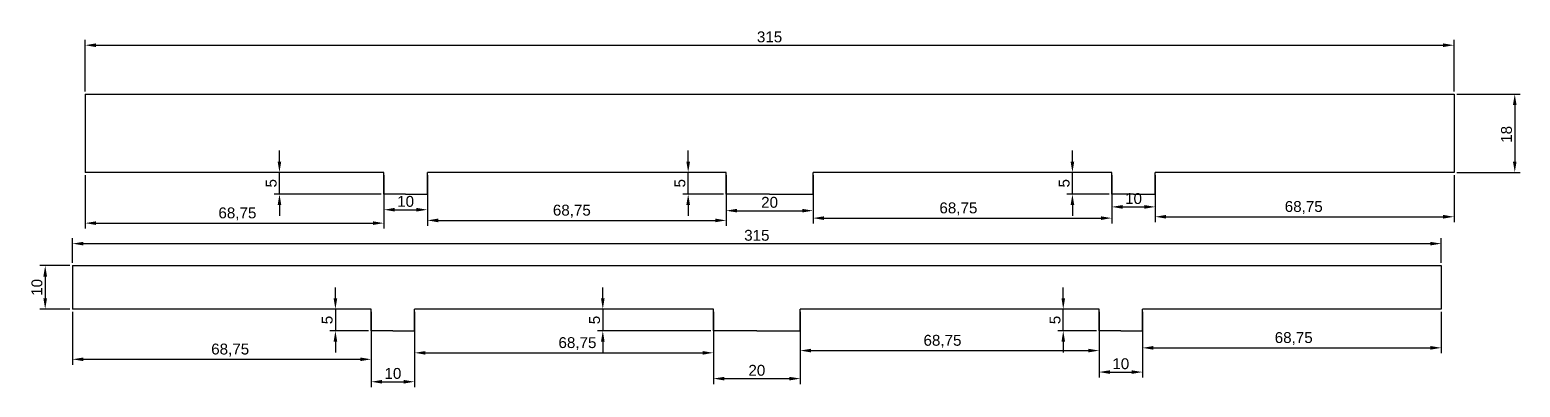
# Model space of a CAD drawing. Header units: millimetres. Extents: x 197 to 1084, y 73 to 191.
# Drawn here: x 740.8 to 1083.7, y 97.9 to 180.1 of the extents above; entities that cross this region are included whole.
import ezdxf

# ---------------------------------------------------------------- set-up
doc = ezdxf.new("R2010")
doc.units = ezdxf.units.MM
for name, color, linetype in [('标注', 140, 'Continuous'), ('矮侧面', 7, 'Continuous'), ('高侧面', 7, 'Continuous')]:
    doc.layers.add(name, color=color, linetype=linetype)
doc.styles.get("Standard").update_dxf_attribs({"font": 'arial.ttf'})
doc.dimstyles.new('ISO-25', dxfattribs={"dimtxt": 2.5, "dimasz": 2.5, "dimexe": 1.25, "dimexo": 0.625, "dimtad": 1, "dimtxsty": 'Standard', "dimcen": 2.5, "dimadec": 0, "dimazin": 0, "dimtfac": 1, "dimtmove": 0, "dimatfit": 3, "dimfxl": 1, "dimarcsym": 0})

# ---------------------------------------------------------------- blocks, each defined once
blk = doc.blocks.new('*D7')
at = {"layer": 'Defpoints', "color": 0, "transparency": 16777216}
for p in [(1068.52, 176.58), (753.52, 165.32), (1068.52, 165.32)]:
    blk.add_point(p, dxfattribs=at)
at = {"layer": '标注', "color": 0, "lineweight": -2, "transparency": 16777216}
for p, q in [((753.52, 165.95), (753.52, 177.83)), ((756.02, 176.58), (1066.02, 176.58)), ((1068.52, 165.95), (1068.52, 177.83))]:
    blk.add_line(p, q, dxfattribs=at)
at = {"layer": '标注', "color": 0, "transparency": 16777216}
for points in [[(756.02, 177), (756.02, 176.16), (753.52, 176.58)], [(1066.02, 177), (1066.02, 176.16), (1068.52, 176.58)]]:
    blk.add_solid(points, dxfattribs=at)
at = {"layer": '标注', "color": 0, "transparency": 16777216, "insert": (911.02, 178.48), "char_height": 2.5, "attachment_point": 5}
blk.add_mtext('315', dxfattribs=at)
blk = doc.blocks.new('*D8')
at = {"layer": 'Defpoints', "color": 0, "transparency": 16777216}
for p in [(1068.52, 165.32), (1068.52, 147.32), (1082.5, 147.32)]:
    blk.add_point(p, dxfattribs=at)
at = {"layer": '标注', "color": 0, "lineweight": -2, "transparency": 16777216}
for p, q in [((1069.14, 165.32), (1083.75, 165.32)), ((1082.5, 162.82), (1082.5, 149.82)), ((1069.14, 147.32), (1083.75, 147.32))]:
    blk.add_line(p, q, dxfattribs=at)
at = {"layer": '标注', "color": 0, "transparency": 16777216}
for points in [[(1082.08, 162.82), (1082.91, 162.82), (1082.5, 165.32)], [(1082.08, 149.82), (1082.91, 149.82), (1082.5, 147.32)]]:
    blk.add_solid(points, dxfattribs=at)
at = {"layer": '标注', "color": 0, "transparency": 16777216, "insert": (1080.6, 156.07), "char_height": 2.5, "attachment_point": 5, "rotation": 90}
blk.add_mtext('18', dxfattribs=at)
blk = doc.blocks.new('*D9')
at = {"layer": 'Defpoints', "color": 0, "transparency": 16777216}
for p in [(1065.59, 130.93), (750.59, 125.86), (1065.59, 125.86)]:
    blk.add_point(p, dxfattribs=at)
at = {"layer": '标注', "color": 0, "lineweight": -2, "transparency": 16777216}
for p, q in [((750.59, 126.48), (750.59, 132.18)), ((753.09, 130.93), (1063.09, 130.93)), ((1065.59, 126.48), (1065.59, 132.18))]:
    blk.add_line(p, q, dxfattribs=at)
at = {"layer": '标注', "color": 0, "transparency": 16777216}
for points in [[(753.09, 131.34), (753.09, 130.51), (750.59, 130.93)], [(1063.09, 131.34), (1063.09, 130.51), (1065.59, 130.93)]]:
    blk.add_solid(points, dxfattribs=at)
at = {"layer": '标注', "color": 0, "transparency": 16777216, "insert": (908.09, 132.83), "char_height": 2.5, "attachment_point": 5}
blk.add_mtext('315', dxfattribs=at)
blk = doc.blocks.new('*D10')
at = {"layer": 'Defpoints', "color": 0, "transparency": 16777216}
for p in [(750.59, 125.86), (744.33, 115.86), (750.59, 115.86)]:
    blk.add_point(p, dxfattribs=at)
at = {"layer": '标注', "color": 0, "lineweight": -2, "transparency": 16777216}
for p, q in [((749.97, 125.86), (743.08, 125.86)), ((744.33, 123.36), (744.33, 118.36)), ((749.97, 115.86), (743.08, 115.86))]:
    blk.add_line(p, q, dxfattribs=at)
at = {"layer": '标注', "color": 0, "transparency": 16777216}
for points in [[(743.91, 123.36), (744.75, 123.36), (744.33, 125.86)], [(743.91, 118.36), (744.75, 118.36), (744.33, 115.86)]]:
    blk.add_solid(points, dxfattribs=at)
at = {"layer": '标注', "color": 0, "transparency": 16777216, "insert": (742.43, 120.86), "char_height": 2.5, "attachment_point": 5, "rotation": 90}
blk.add_mtext('10', dxfattribs=at)
blk = doc.blocks.new('*D11')
at = {"layer": 'Defpoints', "color": 0, "transparency": 16777216}
for p in [(898.09, 115.86), (872.64, 110.86), (898.09, 110.86)]:
    blk.add_point(p, dxfattribs=at)
at = {"layer": '标注', "color": 0, "lineweight": -2, "transparency": 16777216}
for p, q in [((872.64, 118.36), (872.64, 120.86)), ((897.47, 115.86), (871.39, 115.86)), ((872.64, 115.86), (872.64, 110.86)), ((897.47, 110.86), (871.39, 110.86)), ((872.64, 108.36), (872.64, 105.86))]:
    blk.add_line(p, q, dxfattribs=at)
at = {"layer": '标注', "color": 0, "transparency": 16777216}
for points in [[(872.23, 118.36), (873.06, 118.36), (872.64, 115.86)], [(872.23, 108.36), (873.06, 108.36), (872.64, 110.86)]]:
    blk.add_solid(points, dxfattribs=at)
at = {"layer": '标注', "color": 0, "transparency": 16777216, "insert": (870.75, 113.36), "char_height": 2.5, "attachment_point": 5, "rotation": 90}
blk.add_mtext('5', dxfattribs=at)
blk = doc.blocks.new('*D12')
at = {"layer": 'Defpoints', "color": 0, "transparency": 16777216}
for p in [(898.09, 110.86), (918.09, 110.86), (918.09, 99.87)]:
    blk.add_point(p, dxfattribs=at)
at = {"layer": '标注', "color": 0, "lineweight": -2, "transparency": 16777216}
for p, q in [((898.09, 110.23), (898.09, 98.62)), ((918.09, 110.23), (918.09, 98.62)), ((900.59, 99.87), (915.59, 99.87))]:
    blk.add_line(p, q, dxfattribs=at)
at = {"layer": '标注', "color": 0, "transparency": 16777216}
for points in [[(900.59, 100.28), (900.59, 99.45), (898.09, 99.87)], [(915.59, 100.28), (915.59, 99.45), (918.09, 99.87)]]:
    blk.add_solid(points, dxfattribs=at)
at = {"layer": '标注', "color": 0, "transparency": 16777216, "insert": (908.09, 101.77), "char_height": 2.5, "attachment_point": 5}
blk.add_mtext('20', dxfattribs=at)
blk = doc.blocks.new('*D13')
at = {"layer": 'Defpoints', "color": 0, "transparency": 16777216}
for p in [(819.34, 110.86), (829.34, 110.86), (829.34, 99.15)]:
    blk.add_point(p, dxfattribs=at)
at = {"layer": '标注', "color": 0, "lineweight": -2, "transparency": 16777216}
for p, q in [((819.34, 110.23), (819.34, 97.9)), ((829.34, 110.23), (829.34, 97.9)), ((821.84, 99.15), (826.84, 99.15))]:
    blk.add_line(p, q, dxfattribs=at)
at = {"layer": '标注', "color": 0, "transparency": 16777216}
for points in [[(821.84, 99.56), (821.84, 98.73), (819.34, 99.15)], [(826.84, 99.56), (826.84, 98.73), (829.34, 99.15)]]:
    blk.add_solid(points, dxfattribs=at)
at = {"layer": '标注', "color": 0, "transparency": 16777216, "insert": (824.34, 101.05), "char_height": 2.5, "attachment_point": 5}
blk.add_mtext('10', dxfattribs=at)
blk = doc.blocks.new('*D14')
at = {"layer": 'Defpoints', "color": 0, "transparency": 16777216}
for p in [(819.34, 115.86), (811.11, 110.86), (819.34, 110.86)]:
    blk.add_point(p, dxfattribs=at)
at = {"layer": '标注', "color": 0, "lineweight": -2, "transparency": 16777216}
for p, q in [((811.11, 118.36), (811.11, 120.86)), ((818.72, 115.86), (809.86, 115.86)), ((811.11, 115.86), (811.11, 110.86)), ((818.72, 110.86), (809.86, 110.86)), ((811.11, 108.36), (811.11, 105.86))]:
    blk.add_line(p, q, dxfattribs=at)
at = {"layer": '标注', "color": 0, "transparency": 16777216}
for points in [[(810.7, 118.36), (811.53, 118.36), (811.11, 115.86)], [(810.7, 108.36), (811.53, 108.36), (811.11, 110.86)]]:
    blk.add_solid(points, dxfattribs=at)
at = {"layer": '标注', "color": 0, "transparency": 16777216, "insert": (809.22, 113.36), "char_height": 2.5, "attachment_point": 5, "rotation": 90}
blk.add_mtext('5', dxfattribs=at)
blk = doc.blocks.new('*D15')
at = {"layer": 'Defpoints', "color": 0, "transparency": 16777216}
for p in [(978.6, 115.86), (986.84, 115.86), (986.84, 110.86)]:
    blk.add_point(p, dxfattribs=at)
at = {"layer": '标注', "color": 0, "lineweight": -2, "transparency": 16777216}
for p, q in [((978.6, 118.36), (978.6, 120.86)), ((986.22, 115.86), (977.35, 115.86)), ((978.6, 110.86), (978.6, 115.86)), ((986.22, 110.86), (977.35, 110.86)), ((978.6, 108.36), (978.6, 105.86))]:
    blk.add_line(p, q, dxfattribs=at)
at = {"layer": '标注', "color": 0, "transparency": 16777216}
for points in [[(978.19, 118.36), (979.02, 118.36), (978.6, 115.86)], [(978.19, 108.36), (979.02, 108.36), (978.6, 110.86)]]:
    blk.add_solid(points, dxfattribs=at)
at = {"layer": '标注', "color": 0, "transparency": 16777216, "insert": (976.71, 113.36), "char_height": 2.5, "attachment_point": 5, "rotation": 90}
blk.add_mtext('5', dxfattribs=at)
blk = doc.blocks.new('*D16')
at = {"layer": 'Defpoints', "color": 0, "transparency": 16777216}
for p in [(986.84, 110.86), (996.84, 110.86), (996.84, 101.38)]:
    blk.add_point(p, dxfattribs=at)
at = {"layer": '标注', "color": 0, "lineweight": -2, "transparency": 16777216}
for p, q in [((986.84, 110.23), (986.84, 100.13)), ((996.84, 110.23), (996.84, 100.13)), ((989.34, 101.38), (994.34, 101.38))]:
    blk.add_line(p, q, dxfattribs=at)
at = {"layer": '标注', "color": 0, "transparency": 16777216}
for points in [[(989.34, 101.79), (989.34, 100.96), (986.84, 101.38)], [(994.34, 101.79), (994.34, 100.96), (996.84, 101.38)]]:
    blk.add_solid(points, dxfattribs=at)
at = {"layer": '标注', "color": 0, "transparency": 16777216, "insert": (991.84, 103.28), "char_height": 2.5, "attachment_point": 5}
blk.add_mtext('10', dxfattribs=at)
blk = doc.blocks.new('*D18')
at = {"layer": 'Defpoints', "color": 0, "transparency": 16777216}
for p in [(798.24, 147.32), (822.27, 147.32), (822.27, 142.32)]:
    blk.add_point(p, dxfattribs=at)
at = {"layer": '标注', "color": 0, "lineweight": -2, "transparency": 16777216}
for p, q in [((798.24, 149.82), (798.24, 152.32)), ((821.64, 147.32), (796.99, 147.32)), ((798.24, 142.32), (798.24, 147.32)), ((821.64, 142.32), (796.99, 142.32)), ((798.24, 139.82), (798.24, 137.32))]:
    blk.add_line(p, q, dxfattribs=at)
at = {"layer": '标注', "color": 0, "transparency": 16777216}
for points in [[(797.82, 149.82), (798.65, 149.82), (798.24, 147.32)], [(797.82, 139.82), (798.65, 139.82), (798.24, 142.32)]]:
    blk.add_solid(points, dxfattribs=at)
at = {"layer": '标注', "color": 0, "transparency": 16777216, "insert": (796.34, 144.82), "char_height": 2.5, "attachment_point": 5, "rotation": 90}
blk.add_mtext('5', dxfattribs=at)
blk = doc.blocks.new('*D19')
at = {"layer": 'Defpoints', "color": 0, "transparency": 16777216}
for p in [(822.27, 142.32), (832.27, 142.32), (832.27, 138.73)]:
    blk.add_point(p, dxfattribs=at)
at = {"layer": '标注', "color": 0, "lineweight": -2, "transparency": 16777216}
for p, q in [((822.27, 141.7), (822.27, 137.48)), ((832.27, 141.7), (832.27, 137.48)), ((824.77, 138.73), (829.77, 138.73))]:
    blk.add_line(p, q, dxfattribs=at)
at = {"layer": '标注', "color": 0, "transparency": 16777216}
for points in [[(824.77, 139.15), (824.77, 138.31), (822.27, 138.73)], [(829.77, 139.15), (829.77, 138.31), (832.27, 138.73)]]:
    blk.add_solid(points, dxfattribs=at)
at = {"layer": '标注', "color": 0, "transparency": 16777216, "insert": (827.27, 140.63), "char_height": 2.5, "attachment_point": 5}
blk.add_mtext('10', dxfattribs=at)
blk = doc.blocks.new('*D20')
at = {"layer": 'Defpoints', "color": 0, "transparency": 16777216}
for p in [(892.29, 147.32), (901.02, 147.32), (901.02, 142.32)]:
    blk.add_point(p, dxfattribs=at)
at = {"layer": '标注', "color": 0, "lineweight": -2, "transparency": 16777216}
for p, q in [((892.29, 149.82), (892.29, 152.32)), ((900.39, 147.32), (891.04, 147.32)), ((892.29, 142.32), (892.29, 147.32)), ((900.39, 142.32), (891.04, 142.32)), ((892.29, 139.82), (892.29, 137.32))]:
    blk.add_line(p, q, dxfattribs=at)
at = {"layer": '标注', "color": 0, "transparency": 16777216}
for points in [[(891.87, 149.82), (892.71, 149.82), (892.29, 147.32)], [(891.87, 139.82), (892.71, 139.82), (892.29, 142.32)]]:
    blk.add_solid(points, dxfattribs=at)
at = {"layer": '标注', "color": 0, "transparency": 16777216, "insert": (890.39, 144.82), "char_height": 2.5, "attachment_point": 5, "rotation": 90}
blk.add_mtext('5', dxfattribs=at)
blk = doc.blocks.new('*D21')
at = {"layer": 'Defpoints', "color": 0, "transparency": 16777216}
for p in [(901.02, 142.32), (921.02, 142.32), (921.02, 138.51)]:
    blk.add_point(p, dxfattribs=at)
at = {"layer": '标注', "color": 0, "lineweight": -2, "transparency": 16777216}
for p, q in [((901.02, 141.7), (901.02, 137.26)), ((921.02, 141.7), (921.02, 137.26)), ((903.52, 138.51), (918.52, 138.51))]:
    blk.add_line(p, q, dxfattribs=at)
at = {"layer": '标注', "color": 0, "transparency": 16777216}
for points in [[(903.52, 138.93), (903.52, 138.1), (901.02, 138.51)], [(918.52, 138.93), (918.52, 138.1), (921.02, 138.51)]]:
    blk.add_solid(points, dxfattribs=at)
at = {"layer": '标注', "color": 0, "transparency": 16777216, "insert": (911.02, 140.42), "char_height": 2.5, "attachment_point": 5}
blk.add_mtext('20', dxfattribs=at)
blk = doc.blocks.new('*D22')
at = {"layer": 'Defpoints', "color": 0, "transparency": 16777216}
for p in [(989.77, 142.32), (999.77, 142.32), (999.77, 139.38)]:
    blk.add_point(p, dxfattribs=at)
at = {"layer": '标注', "color": 0, "lineweight": -2, "transparency": 16777216}
for p, q in [((989.77, 141.7), (989.77, 138.13)), ((999.77, 141.7), (999.77, 138.13)), ((992.27, 139.38), (997.27, 139.38))]:
    blk.add_line(p, q, dxfattribs=at)
at = {"layer": '标注', "color": 0, "transparency": 16777216}
for points in [[(992.27, 139.8), (992.27, 138.96), (989.77, 139.38)], [(997.27, 139.8), (997.27, 138.96), (999.77, 139.38)]]:
    blk.add_solid(points, dxfattribs=at)
at = {"layer": '标注', "color": 0, "transparency": 16777216, "insert": (994.77, 141.28), "char_height": 2.5, "attachment_point": 5}
blk.add_mtext('10', dxfattribs=at)
blk = doc.blocks.new('*D23')
at = {"layer": 'Defpoints', "color": 0, "transparency": 16777216}
for p in [(980.71, 147.32), (989.77, 147.32), (989.77, 142.32)]:
    blk.add_point(p, dxfattribs=at)
at = {"layer": '标注', "color": 0, "lineweight": -2, "transparency": 16777216}
for p, q in [((980.71, 149.82), (980.71, 152.32)), ((989.14, 147.32), (979.46, 147.32)), ((980.71, 142.32), (980.71, 147.32)), ((989.14, 142.32), (979.46, 142.32)), ((980.71, 139.82), (980.71, 137.32))]:
    blk.add_line(p, q, dxfattribs=at)
at = {"layer": '标注', "color": 0, "transparency": 16777216}
for points in [[(980.29, 149.82), (981.13, 149.82), (980.71, 147.32)], [(980.29, 139.82), (981.13, 139.82), (980.71, 142.32)]]:
    blk.add_solid(points, dxfattribs=at)
at = {"layer": '标注', "color": 0, "transparency": 16777216, "insert": (978.81, 144.82), "char_height": 2.5, "attachment_point": 5, "rotation": 90}
blk.add_mtext('5', dxfattribs=at)
blk = doc.blocks.new('*D24')
at = {"layer": 'Defpoints', "color": 0, "transparency": 16777216}
for p in [(753.52, 147.32), (822.27, 147.32), (822.27, 135.64)]:
    blk.add_point(p, dxfattribs=at)
at = {"layer": '标注', "color": 0, "lineweight": -2, "transparency": 16777216}
for p, q in [((753.52, 146.7), (753.52, 134.39)), ((822.27, 146.7), (822.27, 134.39)), ((756.02, 135.64), (819.77, 135.64))]:
    blk.add_line(p, q, dxfattribs=at)
at = {"layer": '标注', "color": 0, "transparency": 16777216}
for points in [[(756.02, 136.06), (756.02, 135.23), (753.52, 135.64)], [(819.77, 136.06), (819.77, 135.23), (822.27, 135.64)]]:
    blk.add_solid(points, dxfattribs=at)
at = {"layer": '标注', "color": 0, "transparency": 16777216, "insert": (788.56, 137.77), "char_height": 2.5, "attachment_point": 5}
blk.add_mtext('68,75', dxfattribs=at)
blk = doc.blocks.new('*D25')
at = {"layer": 'Defpoints', "color": 0, "transparency": 16777216}
for p in [(832.27, 147.32), (901.02, 147.32), (901.02, 136.27)]:
    blk.add_point(p, dxfattribs=at)
at = {"layer": '标注', "color": 0, "lineweight": -2, "transparency": 16777216}
for p, q in [((832.27, 146.7), (832.27, 135.02)), ((901.02, 146.7), (901.02, 135.02)), ((834.77, 136.27), (898.52, 136.27))]:
    blk.add_line(p, q, dxfattribs=at)
at = {"layer": '标注', "color": 0, "transparency": 16777216}
for points in [[(834.77, 136.69), (834.77, 135.85), (832.27, 136.27)], [(898.52, 136.69), (898.52, 135.85), (901.02, 136.27)]]:
    blk.add_solid(points, dxfattribs=at)
at = {"layer": '标注', "color": 0, "transparency": 16777216, "insert": (865.52, 138.4), "char_height": 2.5, "attachment_point": 5}
blk.add_mtext('68,75', dxfattribs=at)
blk = doc.blocks.new('*D26')
at = {"layer": 'Defpoints', "color": 0, "transparency": 16777216}
for p in [(921.02, 147.32), (989.77, 147.32), (989.77, 136.8)]:
    blk.add_point(p, dxfattribs=at)
at = {"layer": '标注', "color": 0, "lineweight": -2, "transparency": 16777216}
for p, q in [((921.02, 146.7), (921.02, 135.55)), ((989.77, 146.7), (989.77, 135.55)), ((923.52, 136.8), (987.27, 136.8))]:
    blk.add_line(p, q, dxfattribs=at)
at = {"layer": '标注', "color": 0, "transparency": 16777216}
for points in [[(923.52, 137.21), (923.52, 136.38), (921.02, 136.8)], [(987.27, 137.21), (987.27, 136.38), (989.77, 136.8)]]:
    blk.add_solid(points, dxfattribs=at)
at = {"layer": '标注', "color": 0, "transparency": 16777216, "insert": (954.47, 138.92), "char_height": 2.5, "attachment_point": 5}
blk.add_mtext('68,75', dxfattribs=at)
blk = doc.blocks.new('*D27')
at = {"layer": 'Defpoints', "color": 0, "transparency": 16777216}
for p in [(999.77, 147.32), (1068.52, 147.32), (1068.52, 137.11)]:
    blk.add_point(p, dxfattribs=at)
at = {"layer": '标注', "color": 0, "lineweight": -2, "transparency": 16777216}
for p, q in [((999.77, 146.7), (999.77, 135.86)), ((1068.52, 146.7), (1068.52, 135.86)), ((1002.27, 137.11), (1066.02, 137.11))]:
    blk.add_line(p, q, dxfattribs=at)
at = {"layer": '标注', "color": 0, "transparency": 16777216}
for points in [[(1002.27, 137.53), (1002.27, 136.69), (999.77, 137.11)], [(1066.02, 137.53), (1066.02, 136.69), (1068.52, 137.11)]]:
    blk.add_solid(points, dxfattribs=at)
at = {"layer": '标注', "color": 0, "transparency": 16777216, "insert": (1033.94, 139.24), "char_height": 2.5, "attachment_point": 5}
blk.add_mtext('68,75', dxfattribs=at)
blk = doc.blocks.new('*D28')
at = {"layer": 'Defpoints', "color": 0, "transparency": 16777216}
for p in [(750.59, 115.86), (819.34, 115.86), (819.34, 104.31)]:
    blk.add_point(p, dxfattribs=at)
at = {"layer": '标注', "color": 0, "lineweight": -2, "transparency": 16777216}
for p, q in [((750.59, 115.23), (750.59, 103.06)), ((819.34, 115.23), (819.34, 103.06)), ((753.09, 104.31), (816.84, 104.31))]:
    blk.add_line(p, q, dxfattribs=at)
at = {"layer": '标注', "color": 0, "transparency": 16777216}
for points in [[(753.09, 104.73), (753.09, 103.9), (750.59, 104.31)], [(816.84, 104.73), (816.84, 103.9), (819.34, 104.31)]]:
    blk.add_solid(points, dxfattribs=at)
at = {"layer": '标注', "color": 0, "transparency": 16777216, "insert": (786.9, 106.44), "char_height": 2.5, "attachment_point": 5}
blk.add_mtext('68,75', dxfattribs=at)
blk = doc.blocks.new('*D29')
at = {"layer": 'Defpoints', "color": 0, "transparency": 16777216}
for p in [(829.34, 115.86), (898.09, 115.86), (898.09, 105.8)]:
    blk.add_point(p, dxfattribs=at)
at = {"layer": '标注', "color": 0, "lineweight": -2, "transparency": 16777216}
for p, q in [((829.34, 115.23), (829.34, 104.55)), ((898.09, 115.23), (898.09, 104.55)), ((831.84, 105.8), (895.59, 105.8))]:
    blk.add_line(p, q, dxfattribs=at)
at = {"layer": '标注', "color": 0, "transparency": 16777216}
for points in [[(831.84, 106.21), (831.84, 105.38), (829.34, 105.8)], [(895.59, 106.21), (895.59, 105.38), (898.09, 105.8)]]:
    blk.add_solid(points, dxfattribs=at)
at = {"layer": '标注', "color": 0, "transparency": 16777216, "insert": (866.81, 107.92), "char_height": 2.5, "attachment_point": 5}
blk.add_mtext('68,75', dxfattribs=at)
blk = doc.blocks.new('*D30')
at = {"layer": 'Defpoints', "color": 0, "transparency": 16777216}
for p in [(918.09, 115.86), (986.84, 115.86), (986.84, 106.32)]:
    blk.add_point(p, dxfattribs=at)
at = {"layer": '标注', "color": 0, "lineweight": -2, "transparency": 16777216}
for p, q in [((918.09, 115.23), (918.09, 105.07)), ((986.84, 115.23), (986.84, 105.07)), ((920.59, 106.32), (984.34, 106.32))]:
    blk.add_line(p, q, dxfattribs=at)
at = {"layer": '标注', "color": 0, "transparency": 16777216}
for points in [[(920.59, 106.74), (920.59, 105.9), (918.09, 106.32)], [(984.34, 106.74), (984.34, 105.9), (986.84, 106.32)]]:
    blk.add_solid(points, dxfattribs=at)
at = {"layer": '标注', "color": 0, "transparency": 16777216, "insert": (950.81, 108.45), "char_height": 2.5, "attachment_point": 5}
blk.add_mtext('68,75', dxfattribs=at)
blk = doc.blocks.new('*D31')
at = {"layer": 'Defpoints', "color": 0, "transparency": 16777216}
for p in [(996.84, 115.86), (1065.59, 115.86), (1065.59, 106.95)]:
    blk.add_point(p, dxfattribs=at)
at = {"layer": '标注', "color": 0, "lineweight": -2, "transparency": 16777216}
for p, q in [((996.84, 115.23), (996.84, 105.7)), ((1065.59, 115.23), (1065.59, 105.7)), ((999.34, 106.95), (1063.09, 106.95))]:
    blk.add_line(p, q, dxfattribs=at)
at = {"layer": '标注', "color": 0, "transparency": 16777216}
for points in [[(999.34, 107.37), (999.34, 106.53), (996.84, 106.95)], [(1063.09, 107.37), (1063.09, 106.53), (1065.59, 106.95)]]:
    blk.add_solid(points, dxfattribs=at)
at = {"layer": '标注', "color": 0, "transparency": 16777216, "insert": (1031.63, 109.08), "char_height": 2.5, "attachment_point": 5}
blk.add_mtext('68,75', dxfattribs=at)

msp = doc.modelspace()

# ---------------------------------------------------------------- linework, layer by layer
at = {"layer": '矮侧面'}
for p, q in [((750.591, 125.858), (750.591, 115.858)), ((750.591, 125.858), (1065.591, 125.858)), ((1065.591, 125.858), (1065.591, 115.858)), ((819.341, 115.858), (750.591, 115.858)), ((819.341, 110.858), (819.341, 115.858)), ((898.091, 115.858), (829.341, 115.858)), ((829.341, 110.858), (829.341, 115.858)), ((986.841, 115.858), (918.091, 115.858)), ((986.841, 110.858), (986.841, 115.858)), ((1065.591, 115.858), (996.841, 115.858)), ((996.841, 110.858), (996.841, 115.858)), ((824.341, 110.858), (819.341, 110.858)), ((824.341, 110.858), (829.341, 110.858)), ((991.841, 110.858), (986.841, 110.858)), ((991.841, 110.858), (996.841, 110.858))]:
    msp.add_line(p, q, dxfattribs=at)
at = {"layer": '高侧面'}
for p, q in [((753.518, 165.321), (753.518, 147.321)), ((753.518, 165.321), (1068.518, 165.321)), ((1068.518, 165.321), (1068.518, 147.321)), ((822.268, 147.321), (753.518, 147.321)), ((822.268, 142.321), (822.268, 147.321)), ((901.018, 147.321), (832.268, 147.321)), ((832.268, 142.321), (832.268, 147.321)), ((901.018, 142.321), (901.018, 147.321)), ((921.018, 142.321), (921.018, 147.321)), ((989.768, 147.321), (921.018, 147.321)), ((989.768, 142.321), (989.768, 147.321)), ((1068.518, 147.321), (999.768, 147.321)), ((999.768, 142.321), (999.768, 147.321)), ((827.268, 142.321), (822.268, 142.321)), ((827.268, 142.321), (832.268, 142.321)), ((911.018, 142.321), (901.018, 142.321)), ((911.018, 142.321), (921.018, 142.321)), ((994.768, 142.321), (989.768, 142.321)), ((994.768, 142.321), (999.768, 142.321)), ((898.091, 110.858), (898.091, 115.858)), ((918.091, 110.858), (918.091, 115.858)), ((904.091, 110.858), (898.091, 110.858)), ((908.091, 110.858), (904.091, 110.858)), ((908.091, 110.858), (918.091, 110.858))]:
    msp.add_line(p, q, dxfattribs=at)

# ---------------------------------------------------------------- dimensions: what is measured, and where the dimension line sits
at = {"layer": '标注'}
for base, p1, p2, picture, middle in [((1068.518, 176.581), (753.518, 165.321), (1068.518, 165.321), '*D7', (911.018, 176.581)), ((822.268, 135.643), (753.518, 147.321), (822.268, 147.321), '*D24', (788.558, 135.643)), ((901.018, 136.271), (832.268, 147.321), (901.018, 147.321), '*D25', (865.522, 136.271)), ((989.768, 136.796), (921.018, 147.321), (989.768, 147.321), '*D26', (954.466, 136.796)), ((1068.518, 137.112), (999.768, 147.321), (1068.518, 147.321), '*D27', (1033.941, 137.112)), ((1065.591, 130.928), (750.591, 125.858), (1065.591, 125.858), '*D9', (908.091, 130.928)), ((819.341, 104.312), (750.591, 115.858), (819.341, 115.858), '*D28', (786.905, 104.312)), ((898.091, 105.795), (829.341, 115.858), (898.091, 115.858), '*D29', (866.813, 105.795)), ((986.841, 106.32), (918.091, 115.858), (986.841, 115.858), '*D30', (950.808, 106.32)), ((1065.591, 106.95), (996.841, 115.858), (1065.591, 115.858), '*D31', (1031.626, 106.95)), ((996.841, 101.378), (986.841, 110.858), (996.841, 110.858), '*D16', (991.841, 101.378))]:
    dim = msp.add_linear_dim(base=base, p1=p1, p2=p2, dimstyle='ISO-25', dxfattribs=at)
    dim.commit()
    dim.dimension.update_dxf_attribs({"geometry": picture, "text_midpoint": middle, "dimtype": 160})
for base, p1, p2, picture, middle in [((1082.498, 147.321), (1068.518, 165.321), (1068.518, 147.321), '*D8', (1082.498, 156.069)), ((744.33, 115.858), (750.591, 125.858), (750.591, 115.858), '*D10', (744.33, 120.858)), ((978.604, 115.858), (986.841, 110.858), (986.841, 115.858), '*D15', (978.604, 113.358))]:
    dim = msp.add_linear_dim(base=base, p1=p1, p2=p2, angle=90, dimstyle='ISO-25', dxfattribs=at)
    dim.commit()
    dim.dimension.update_dxf_attribs({"geometry": picture, "text_midpoint": middle, "dimtype": 160})
for base, p1, p2, picture, middle in [((798.238, 147.321), (822.268, 142.321), (822.268, 147.321), '*D18', (796.341, 144.821)), ((892.291, 147.321), (901.018, 142.321), (901.018, 147.321), '*D20', (890.395, 144.821)), ((980.71, 147.321), (989.768, 142.321), (989.768, 147.321), '*D23', (978.814, 144.821)), ((872.643, 110.858), (898.091, 115.858), (898.091, 110.858), '*D11', (870.747, 113.358))]:
    dim = msp.add_linear_dim(base=base, p1=p1, p2=p2, angle=90, dimstyle='ISO-25', dxfattribs=at)
    dim.commit()
    dim.dimension.update_dxf_attribs({"geometry": picture, "text_midpoint": middle})
for base, p1, p2, picture, middle in [((832.268, 138.73), (822.268, 142.321), (832.268, 142.321), '*D19', (827.268, 140.632)), ((921.018, 138.514), (901.018, 142.321), (921.018, 142.321), '*D21', (911.018, 140.415)), ((999.768, 139.38), (989.768, 142.321), (999.768, 142.321), '*D22', (994.768, 141.281)), ((829.341, 99.147), (819.341, 110.858), (829.341, 110.858), '*D13', (824.341, 101.049)), ((918.091, 99.868), (898.091, 110.858), (918.091, 110.858), '*D12', (908.091, 101.769))]:
    dim = msp.add_linear_dim(base=base, p1=p1, p2=p2, dimstyle='ISO-25', dxfattribs=at)
    dim.commit()
    dim.dimension.update_dxf_attribs({"geometry": picture, "text_midpoint": middle})
dim = msp.add_aligned_dim(p1=(819.341, 115.858), p2=(819.341, 110.858), distance=-8.229, dimstyle='ISO-25', dxfattribs=at)
dim.commit()
dim.dimension.update_dxf_attribs({"geometry": '*D14', "text_midpoint": (809.216, 113.358)})

doc.saveas('drawing.dxf')
